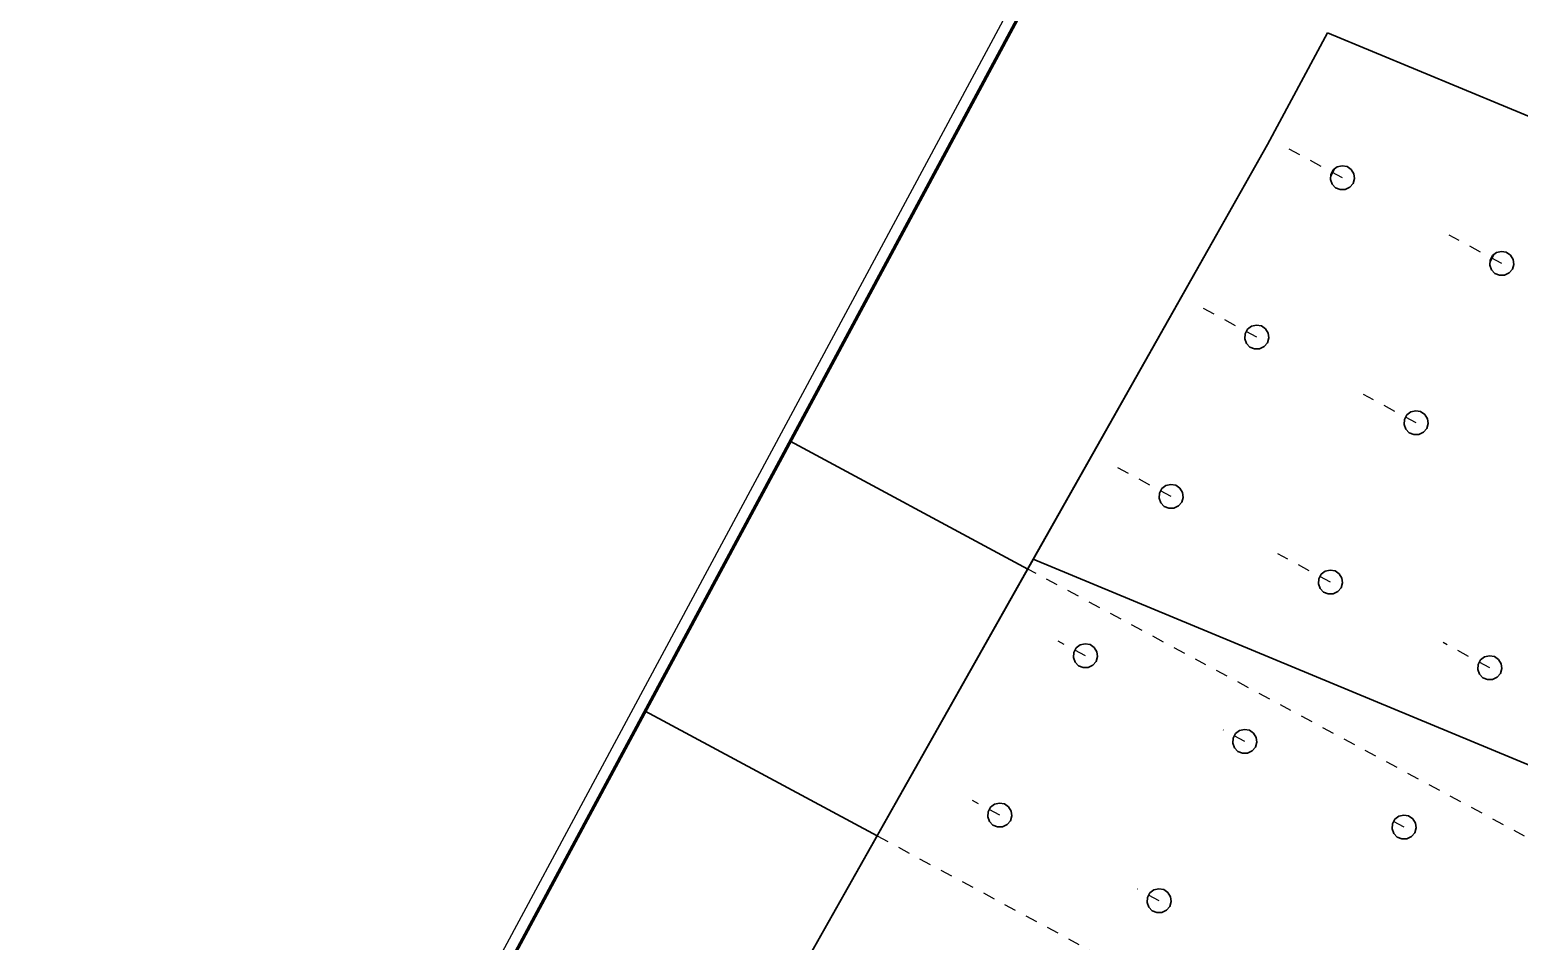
# Model space of a CAD drawing. Header units: metres. Extents: x 2711799 to 2711985, y 1236908 to 1237087.
# Drawn here: x 2711831.05 to 2711843.4, y 1236924.13 to 1236931.69 of the extents above; entities that cross this region are included whole.
import ezdxf

# ---------------------------------------------------------------- set-up
doc = ezdxf.new("R2010")
doc.units = ezdxf.units.M
doc.linetypes.add('AUSGEZOGEN', pattern=[0])
doc.linetypes.add('VERDECKT2_S2', pattern=[0.18, 0.1, -0.08])
for name, color, linetype, lineweight in [('XR$9$Beton Ansicht', 7, 'AUSGEZOGEN', 35), ('XR$9$Beton verdeckt vorne', 7, 'VERDECKT2_S2', 25), ('XR$9$STANDARD_1', 7, 'AUSGEZOGEN', 13)]:
    doc.layers.add(name, color=color, linetype=linetype, lineweight=lineweight)

msp = doc.modelspace()

# ---------------------------------------------------------------- linework, layer by layer
at = {"layer": 'XR$9$Beton Ansicht', "transparency": 33554687}
for p, q in [((2711841.9816, 1236936.8871, 640.05), (2711828.8266, 1236912.4193, 640.05)), ((2711837.3512, 1236928.2748, 640.05), (2711841.9816, 1236936.8871, 640.05)), ((2711841.3089, 1236930.7367, 640.05), (2711841.8061, 1236931.6615, 640.05)), ((2711841.3089, 1236930.7367, 640.05), (2711841.8061, 1236931.6615, 640.05)), ((2711841.8061, 1236931.6615, 640.05), (2711841.3089, 1236930.7367, 640.05)), ((2711841.8061, 1236931.6615, 640.05), (2711847.3165, 1236929.3729, 640.05)), ((2711841.8061, 1236931.6615, 640.05), (2711847.3165, 1236929.3729, 640.05)), ((2711847.3165, 1236929.3729, 640.05), (2711841.8061, 1236931.6615, 640.05)), ((2711837.4344, 1236923.8731, 640.05), (2711841.3089, 1236930.7367, 640.05)), ((2711839.3667, 1236927.2962, 640.05), (2711841.3089, 1236930.7367, 640.05)), ((2711841.3089, 1236930.7367, 640.05), (2711839.3667, 1236927.2962, 640.05)), ((2711841.8312, 1236930.4465, 640.05), (2711841.8343, 1236930.488, 640.05)), ((2711841.8343, 1236930.488, 640.05), (2711841.854, 1236930.5246, 640.05)), ((2711841.854, 1236930.5246, 640.05), (2711841.8869, 1236930.5501, 640.05)), ((2711841.8869, 1236930.5501, 640.05), (2711841.9272, 1236930.5599, 640.05)), ((2711841.9272, 1236930.5599, 640.05), (2711841.9682, 1236930.5525, 640.05)), ((2711841.9682, 1236930.5525, 640.05), (2711842.0025, 1236930.5291, 640.05)), ((2711842.0025, 1236930.5291, 640.05), (2711842.0244, 1236930.4938, 640.05)), ((2711842.0244, 1236930.4938, 640.05), (2711842.03, 1236930.4526, 640.05)), ((2711841.8452, 1236930.4074, 640.05), (2711841.8312, 1236930.4465, 640.05)), ((2711841.874, 1236930.3773, 640.05), (2711841.8452, 1236930.4074, 640.05)), ((2711841.9125, 1236930.3616, 640.05), (2711841.874, 1236930.3773, 640.05)), ((2711841.954, 1236930.3628, 640.05), (2711841.9125, 1236930.3616, 640.05)), ((2711841.9915, 1236930.3809, 640.05), (2711841.954, 1236930.3628, 640.05)), ((2711842.0184, 1236930.4126, 640.05), (2711841.9915, 1236930.3809, 640.05)), ((2711842.03, 1236930.4526, 640.05), (2711842.0184, 1236930.4126, 640.05)), ((2711843.1523, 1236929.7362, 640.05), (2711843.1554, 1236929.7777, 640.05)), ((2711843.1554, 1236929.7777, 640.05), (2711843.1751, 1236929.8143, 640.05)), ((2711843.1751, 1236929.8143, 640.05), (2711843.208, 1236929.8398, 640.05)), ((2711843.208, 1236929.8398, 640.05), (2711843.2484, 1236929.8496, 640.05)), ((2711843.2484, 1236929.8496, 640.05), (2711843.2893, 1236929.8422, 640.05)), ((2711843.2893, 1236929.8422, 640.05), (2711843.3237, 1236929.8188, 640.05)), ((2711843.3237, 1236929.8188, 640.05), (2711843.3456, 1236929.7834, 640.05)), ((2711843.3456, 1236929.7834, 640.05), (2711843.3512, 1236929.7422, 640.05)), ((2711843.1664, 1236929.6971, 640.05), (2711843.1523, 1236929.7362, 640.05)), ((2711843.1951, 1236929.667, 640.05), (2711843.1664, 1236929.6971, 640.05)), ((2711843.2336, 1236929.6513, 640.05), (2711843.1951, 1236929.667, 640.05)), ((2711843.2752, 1236929.6525, 640.05), (2711843.2336, 1236929.6513, 640.05)), ((2711843.3126, 1236929.6706, 640.05), (2711843.2752, 1236929.6525, 640.05)), ((2711843.3395, 1236929.7023, 640.05), (2711843.3126, 1236929.6706, 640.05)), ((2711843.3512, 1236929.7422, 640.05), (2711843.3395, 1236929.7023, 640.05)), ((2711841.1209, 1236929.1254, 640.05), (2711841.124, 1236929.1668, 640.05)), ((2711841.124, 1236929.1668, 640.05), (2711841.1437, 1236929.2035, 640.05)), ((2711841.1437, 1236929.2035, 640.05), (2711841.1765, 1236929.2289, 640.05)), ((2711841.1765, 1236929.2289, 640.05), (2711841.2169, 1236929.2388, 640.05)), ((2711841.2169, 1236929.2388, 640.05), (2711841.2579, 1236929.2314, 640.05)), ((2711841.2579, 1236929.2314, 640.05), (2711841.2922, 1236929.208, 640.05)), ((2711841.2922, 1236929.208, 640.05), (2711841.3141, 1236929.1726, 640.05)), ((2711841.3197, 1236929.1314, 640.05), (2711841.308, 1236929.0915, 640.05)), ((2711841.3141, 1236929.1726, 640.05), (2711841.3197, 1236929.1314, 640.05)), ((2711841.1349, 1236929.0862, 640.05), (2711841.1209, 1236929.1254, 640.05)), ((2711841.1637, 1236929.0562, 640.05), (2711841.1349, 1236929.0862, 640.05)), ((2711841.2021, 1236929.0404, 640.05), (2711841.1637, 1236929.0562, 640.05)), ((2711841.2437, 1236929.0417, 640.05), (2711841.2021, 1236929.0404, 640.05)), ((2711841.2812, 1236929.0597, 640.05), (2711841.2437, 1236929.0417, 640.05)), ((2711841.308, 1236929.0915, 640.05), (2711841.2812, 1236929.0597, 640.05)), ((2711842.4648, 1236928.4932, 640.05), (2711842.4977, 1236928.5186, 640.05)), ((2711842.4977, 1236928.5186, 640.05), (2711842.5381, 1236928.5285, 640.05)), ((2711842.5381, 1236928.5285, 640.05), (2711842.579, 1236928.5211, 640.05)), ((2711842.579, 1236928.5211, 640.05), (2711842.6134, 1236928.4977, 640.05)), ((2711842.442, 1236928.4151, 640.05), (2711842.4451, 1236928.4565, 640.05)), ((2711842.4561, 1236928.3759, 640.05), (2711842.442, 1236928.4151, 640.05)), ((2711842.4451, 1236928.4565, 640.05), (2711842.4648, 1236928.4932, 640.05)), ((2711842.6134, 1236928.4977, 640.05), (2711842.6352, 1236928.4623, 640.05)), ((2711842.6408, 1236928.4211, 640.05), (2711842.6292, 1236928.3812, 640.05)), ((2711842.6352, 1236928.4623, 640.05), (2711842.6408, 1236928.4211, 640.05)), ((2711837.3512, 1236928.2748, 640.05), (2711836.1483, 1236926.0374, 640.05)), ((2711839.3212, 1236927.2156, 640.05), (2711837.3512, 1236928.2748, 640.05)), ((2711842.4848, 1236928.3459, 640.05), (2711842.4561, 1236928.3759, 640.05)), ((2711842.5233, 1236928.3301, 640.05), (2711842.4848, 1236928.3459, 640.05)), ((2711842.5649, 1236928.3314, 640.05), (2711842.5233, 1236928.3301, 640.05)), ((2711842.6023, 1236928.3494, 640.05), (2711842.5649, 1236928.3314, 640.05)), ((2711842.6292, 1236928.3812, 640.05), (2711842.6023, 1236928.3494, 640.05)), ((2711840.4333, 1236927.8823, 640.05), (2711840.4662, 1236927.9078, 640.05)), ((2711840.4662, 1236927.9078, 640.05), (2711840.5066, 1236927.9176, 640.05)), ((2711840.5066, 1236927.9176, 640.05), (2711840.5475, 1236927.9102, 640.05)), ((2711840.5475, 1236927.9102, 640.05), (2711840.5819, 1236927.8868, 640.05)), ((2711840.4106, 1236927.8042, 640.05), (2711840.4137, 1236927.8457, 640.05)), ((2711840.4246, 1236927.7651, 640.05), (2711840.4106, 1236927.8042, 640.05)), ((2711840.4137, 1236927.8457, 640.05), (2711840.4333, 1236927.8823, 640.05)), ((2711840.5977, 1236927.7703, 640.05), (2711840.5709, 1236927.7386, 640.05)), ((2711840.5819, 1236927.8868, 640.05), (2711840.6038, 1236927.8514, 640.05)), ((2711840.6094, 1236927.8102, 640.05), (2711840.5977, 1236927.7703, 640.05)), ((2711840.6038, 1236927.8514, 640.05), (2711840.6094, 1236927.8102, 640.05)), ((2711840.4534, 1236927.735, 640.05), (2711840.4246, 1236927.7651, 640.05)), ((2711840.4918, 1236927.7193, 640.05), (2711840.4534, 1236927.735, 640.05)), ((2711840.5334, 1236927.7205, 640.05), (2711840.4918, 1236927.7193, 640.05)), ((2711840.5709, 1236927.7386, 640.05), (2711840.5334, 1236927.7205, 640.05)), ((2711837.4344, 1236923.8731, 640.05), (2711839.3667, 1236927.2962, 640.05)), ((2711839.3667, 1236927.2962, 640.05), (2711837.4344, 1236923.8731, 640.05)), ((2711839.3667, 1236927.2962, 640.05), (2711844.7215, 1236925.0723, 640.05)), ((2711844.7215, 1236925.0723, 640.05), (2711839.3667, 1236927.2962, 640.05)), ((2711841.7348, 1236927.1354, 640.05), (2711841.7545, 1236927.172, 640.05)), ((2711841.7545, 1236927.172, 640.05), (2711841.7874, 1236927.1974, 640.05)), ((2711841.7874, 1236927.1974, 640.05), (2711841.8278, 1236927.2073, 640.05)), ((2711841.8278, 1236927.2073, 640.05), (2711841.8687, 1236927.1999, 640.05)), ((2711841.8687, 1236927.1999, 640.05), (2711841.9031, 1236927.1765, 640.05)), ((2711841.9031, 1236927.1765, 640.05), (2711841.9249, 1236927.1411, 640.05)), ((2711841.7317, 1236927.0939, 640.05), (2711841.7348, 1236927.1354, 640.05)), ((2711841.7458, 1236927.0548, 640.05), (2711841.7317, 1236927.0939, 640.05)), ((2711841.7745, 1236927.0247, 640.05), (2711841.7458, 1236927.0548, 640.05)), ((2711841.892, 1236927.0283, 640.05), (2711841.8546, 1236927.0102, 640.05)), ((2711841.9189, 1236927.06, 640.05), (2711841.892, 1236927.0283, 640.05)), ((2711841.9305, 1236927.0999, 640.05), (2711841.9189, 1236927.06, 640.05)), ((2711841.9249, 1236927.1411, 640.05), (2711841.9305, 1236927.0999, 640.05)), ((2711841.813, 1236927.009, 640.05), (2711841.7745, 1236927.0247, 640.05)), ((2711841.8546, 1236927.0102, 640.05), (2711841.813, 1236927.009, 640.05)), ((2711839.7033, 1236926.5245, 640.05), (2711839.723, 1236926.5611, 640.05)), ((2711839.723, 1236926.5611, 640.05), (2711839.7559, 1236926.5866, 640.05)), ((2711839.7559, 1236926.5866, 640.05), (2711839.7963, 1236926.5965, 640.05)), ((2711839.7963, 1236926.5965, 640.05), (2711839.8372, 1236926.5891, 640.05)), ((2711839.8372, 1236926.5891, 640.05), (2711839.8716, 1236926.5656, 640.05)), ((2711839.8716, 1236926.5656, 640.05), (2711839.8935, 1236926.5303, 640.05)), ((2711839.7003, 1236926.4831, 640.05), (2711839.7033, 1236926.5245, 640.05)), ((2711839.7143, 1236926.4439, 640.05), (2711839.7003, 1236926.4831, 640.05)), ((2711839.743, 1236926.4139, 640.05), (2711839.7143, 1236926.4439, 640.05)), ((2711839.7815, 1236926.3981, 640.05), (2711839.743, 1236926.4139, 640.05)), ((2711839.8605, 1236926.4174, 640.05), (2711839.8231, 1236926.3994, 640.05)), ((2711839.8874, 1236926.4492, 640.05), (2711839.8605, 1236926.4174, 640.05)), ((2711839.8991, 1236926.4891, 640.05), (2711839.8874, 1236926.4492, 640.05)), ((2711839.8935, 1236926.5303, 640.05), (2711839.8991, 1236926.4891, 640.05)), ((2711843.0529, 1236926.3836, 640.05), (2711843.056, 1236926.4251, 640.05)), ((2711843.056, 1236926.4251, 640.05), (2711843.0757, 1236926.4617, 640.05)), ((2711843.0757, 1236926.4617, 640.05), (2711843.1085, 1236926.4871, 640.05)), ((2711843.1085, 1236926.4871, 640.05), (2711843.1489, 1236926.497, 640.05)), ((2711843.1489, 1236926.497, 640.05), (2711843.1899, 1236926.4896, 640.05)), ((2711843.1899, 1236926.4896, 640.05), (2711843.2242, 1236926.4662, 640.05)), ((2711843.2242, 1236926.4662, 640.05), (2711843.2461, 1236926.4308, 640.05)), ((2711843.2461, 1236926.4308, 640.05), (2711843.2517, 1236926.3896, 640.05)), ((2711839.8231, 1236926.3994, 640.05), (2711839.7815, 1236926.3981, 640.05)), ((2711843.0669, 1236926.3445, 640.05), (2711843.0529, 1236926.3836, 640.05)), ((2711843.0957, 1236926.3144, 640.05), (2711843.0669, 1236926.3445, 640.05)), ((2711843.1342, 1236926.2987, 640.05), (2711843.0957, 1236926.3144, 640.05)), ((2711843.1757, 1236926.2999, 640.05), (2711843.1342, 1236926.2987, 640.05)), ((2711843.2132, 1236926.318, 640.05), (2711843.1757, 1236926.2999, 640.05)), ((2711843.24, 1236926.3497, 640.05), (2711843.2132, 1236926.318, 640.05)), ((2711843.2517, 1236926.3896, 640.05), (2711843.24, 1236926.3497, 640.05)), ((2711828.8266, 1236912.4193, 640.05), (2711836.1483, 1236926.0374, 640.05)), ((2711836.1483, 1236926.0374, 640.05), (2711838.0723, 1236925.0031, 640.05)), ((2711841.0214, 1236925.7727, 640.05), (2711841.0245, 1236925.8142, 640.05)), ((2711841.0245, 1236925.8142, 640.05), (2711841.0442, 1236925.8508, 640.05)), ((2711841.0442, 1236925.8508, 640.05), (2711841.0771, 1236925.8763, 640.05)), ((2711841.0771, 1236925.8763, 640.05), (2711841.1175, 1236925.8862, 640.05)), ((2711841.1175, 1236925.8862, 640.05), (2711841.1584, 1236925.8787, 640.05)), ((2711841.1584, 1236925.8787, 640.05), (2711841.1928, 1236925.8553, 640.05)), ((2711841.1928, 1236925.8553, 640.05), (2711841.2146, 1236925.82, 640.05)), ((2711841.2146, 1236925.82, 640.05), (2711841.2202, 1236925.7788, 640.05)), ((2711841.0355, 1236925.7336, 640.05), (2711841.0214, 1236925.7727, 640.05)), ((2711841.0642, 1236925.7036, 640.05), (2711841.0355, 1236925.7336, 640.05)), ((2711841.1027, 1236925.6878, 640.05), (2711841.0642, 1236925.7036, 640.05)), ((2711841.1442, 1236925.6891, 640.05), (2711841.1027, 1236925.6878, 640.05)), ((2711841.1817, 1236925.7071, 640.05), (2711841.1442, 1236925.6891, 640.05)), ((2711841.2086, 1236925.7388, 640.05), (2711841.1817, 1236925.7071, 640.05)), ((2711841.2202, 1236925.7788, 640.05), (2711841.2086, 1236925.7388, 640.05)), ((2711838.9899, 1236925.1619, 640.05), (2711838.993, 1236925.2034, 640.05)), ((2711838.993, 1236925.2034, 640.05), (2711839.0127, 1236925.24, 640.05)), ((2711839.0127, 1236925.24, 640.05), (2711839.0456, 1236925.2654, 640.05)), ((2711839.0456, 1236925.2654, 640.05), (2711839.086, 1236925.2753, 640.05)), ((2711839.086, 1236925.2753, 640.05), (2711839.1269, 1236925.2679, 640.05)), ((2711839.1269, 1236925.2679, 640.05), (2711839.1613, 1236925.2445, 640.05)), ((2711839.1613, 1236925.2445, 640.05), (2711839.1832, 1236925.2091, 640.05)), ((2711839.1832, 1236925.2091, 640.05), (2711839.1888, 1236925.1679, 640.05)), ((2711842.3982, 1236925.166, 640.05), (2711842.4386, 1236925.1758, 640.05)), ((2711842.4386, 1236925.1758, 640.05), (2711842.4795, 1236925.1684, 640.05)), ((2711839.004, 1236925.1228, 640.05), (2711838.9899, 1236925.1619, 640.05)), ((2711839.0327, 1236925.0927, 640.05), (2711839.004, 1236925.1228, 640.05)), ((2711839.0712, 1236925.077, 640.05), (2711839.0327, 1236925.0927, 640.05)), ((2711839.1128, 1236925.0782, 640.05), (2711839.0712, 1236925.077, 640.05)), ((2711839.1502, 1236925.0963, 640.05), (2711839.1128, 1236925.0782, 640.05)), ((2711839.1771, 1236925.128, 640.05), (2711839.1502, 1236925.0963, 640.05)), ((2711839.1888, 1236925.1679, 640.05), (2711839.1771, 1236925.128, 640.05)), ((2711842.3426, 1236925.0624, 640.05), (2711842.3457, 1236925.1039, 640.05)), ((2711842.3566, 1236925.0233, 640.05), (2711842.3426, 1236925.0624, 640.05)), ((2711842.3457, 1236925.1039, 640.05), (2711842.3654, 1236925.1405, 640.05)), ((2711842.3654, 1236925.1405, 640.05), (2711842.3982, 1236925.166, 640.05)), ((2711842.4795, 1236925.1684, 640.05), (2711842.5139, 1236925.145, 640.05)), ((2711842.5139, 1236925.145, 640.05), (2711842.5358, 1236925.1097, 640.05)), ((2711842.5414, 1236925.0685, 640.05), (2711842.5297, 1236925.0285, 640.05)), ((2711842.5358, 1236925.1097, 640.05), (2711842.5414, 1236925.0685, 640.05)), ((2711842.3854, 1236924.9932, 640.05), (2711842.3566, 1236925.0233, 640.05)), ((2711842.4238, 1236924.9775, 640.05), (2711842.3854, 1236924.9932, 640.05)), ((2711842.4654, 1236924.9788, 640.05), (2711842.4238, 1236924.9775, 640.05)), ((2711842.5029, 1236924.9968, 640.05), (2711842.4654, 1236924.9788, 640.05)), ((2711842.5297, 1236925.0285, 640.05), (2711842.5029, 1236924.9968, 640.05)), ((2711840.3668, 1236924.5551, 640.05), (2711840.4072, 1236924.565, 640.05)), ((2711840.4072, 1236924.565, 640.05), (2711840.4481, 1236924.5576, 640.05)), ((2711840.4481, 1236924.5576, 640.05), (2711840.4824, 1236924.5342, 640.05)), ((2711840.3111, 1236924.4516, 640.05), (2711840.3142, 1236924.4931, 640.05)), ((2711840.3251, 1236924.4124, 640.05), (2711840.3111, 1236924.4516, 640.05)), ((2711840.3142, 1236924.4931, 640.05), (2711840.3339, 1236924.5297, 640.05)), ((2711840.3339, 1236924.5297, 640.05), (2711840.3668, 1236924.5551, 640.05)), ((2711840.4824, 1236924.5342, 640.05), (2711840.5043, 1236924.4988, 640.05)), ((2711840.5099, 1236924.4576, 640.05), (2711840.4983, 1236924.4177, 640.05)), ((2711840.5043, 1236924.4988, 640.05), (2711840.5099, 1236924.4576, 640.05)), ((2711840.3539, 1236924.3824, 640.05), (2711840.3251, 1236924.4124, 640.05)), ((2711840.3924, 1236924.3666, 640.05), (2711840.3539, 1236924.3824, 640.05)), ((2711840.4339, 1236924.3679, 640.05), (2711840.3924, 1236924.3666, 640.05)), ((2711840.4714, 1236924.386, 640.05), (2711840.4339, 1236924.3679, 640.05)), ((2711840.4983, 1236924.4177, 640.05), (2711840.4714, 1236924.386, 640.05))]:
    msp.add_line(p, q, dxfattribs=at)
at = {"layer": 'XR$9$Beton Ansicht', "color": 7, "linetype": 'AUSGEZOGEN', "lineweight": 35, "transparency": 33554687}
for p, q in [((2711841.9816, 1236936.8871, 640.05), (2711828.8266, 1236912.4193, 640.05)), ((2711837.3512, 1236928.2748, 640.05), (2711841.9816, 1236936.8871, 640.05)), ((2711841.3089, 1236930.7367, 640.05), (2711841.8061, 1236931.6615, 640.05)), ((2711841.3089, 1236930.7367, 640.05), (2711841.8061, 1236931.6615, 640.05)), ((2711841.8061, 1236931.6615, 640.05), (2711841.3089, 1236930.7367, 640.05)), ((2711841.8061, 1236931.6615, 640.05), (2711847.3165, 1236929.3729, 640.05)), ((2711841.8061, 1236931.6615, 640.05), (2711847.3165, 1236929.3729, 640.05)), ((2711847.3165, 1236929.3729, 640.05), (2711841.8061, 1236931.6615, 640.05)), ((2711837.4344, 1236923.8731, 640.05), (2711841.3089, 1236930.7367, 640.05)), ((2711839.3667, 1236927.2962, 640.05), (2711841.3089, 1236930.7367, 640.05)), ((2711841.3089, 1236930.7367, 640.05), (2711839.3667, 1236927.2962, 640.05)), ((2711841.8312, 1236930.4465, 640.05), (2711841.8343, 1236930.488, 640.05)), ((2711841.8343, 1236930.488, 640.05), (2711841.854, 1236930.5246, 640.05)), ((2711841.854, 1236930.5246, 640.05), (2711841.8869, 1236930.5501, 640.05)), ((2711841.8869, 1236930.5501, 640.05), (2711841.9272, 1236930.5599, 640.05)), ((2711841.9272, 1236930.5599, 640.05), (2711841.9682, 1236930.5525, 640.05)), ((2711841.9682, 1236930.5525, 640.05), (2711842.0025, 1236930.5291, 640.05)), ((2711842.0025, 1236930.5291, 640.05), (2711842.0244, 1236930.4938, 640.05)), ((2711842.0244, 1236930.4938, 640.05), (2711842.03, 1236930.4526, 640.05)), ((2711841.8452, 1236930.4074, 640.05), (2711841.8312, 1236930.4465, 640.05)), ((2711841.874, 1236930.3773, 640.05), (2711841.8452, 1236930.4074, 640.05)), ((2711841.9125, 1236930.3616, 640.05), (2711841.874, 1236930.3773, 640.05)), ((2711841.954, 1236930.3628, 640.05), (2711841.9125, 1236930.3616, 640.05)), ((2711841.9915, 1236930.3809, 640.05), (2711841.954, 1236930.3628, 640.05)), ((2711842.0184, 1236930.4126, 640.05), (2711841.9915, 1236930.3809, 640.05)), ((2711842.03, 1236930.4526, 640.05), (2711842.0184, 1236930.4126, 640.05)), ((2711843.1523, 1236929.7362, 640.05), (2711843.1554, 1236929.7777, 640.05)), ((2711843.1554, 1236929.7777, 640.05), (2711843.1751, 1236929.8143, 640.05)), ((2711843.1751, 1236929.8143, 640.05), (2711843.208, 1236929.8398, 640.05)), ((2711843.208, 1236929.8398, 640.05), (2711843.2484, 1236929.8496, 640.05)), ((2711843.2484, 1236929.8496, 640.05), (2711843.2893, 1236929.8422, 640.05)), ((2711843.2893, 1236929.8422, 640.05), (2711843.3237, 1236929.8188, 640.05)), ((2711843.3237, 1236929.8188, 640.05), (2711843.3456, 1236929.7834, 640.05)), ((2711843.3456, 1236929.7834, 640.05), (2711843.3512, 1236929.7422, 640.05)), ((2711843.1664, 1236929.6971, 640.05), (2711843.1523, 1236929.7362, 640.05)), ((2711843.1951, 1236929.667, 640.05), (2711843.1664, 1236929.6971, 640.05)), ((2711843.2336, 1236929.6513, 640.05), (2711843.1951, 1236929.667, 640.05)), ((2711843.2752, 1236929.6525, 640.05), (2711843.2336, 1236929.6513, 640.05)), ((2711843.3126, 1236929.6706, 640.05), (2711843.2752, 1236929.6525, 640.05)), ((2711843.3395, 1236929.7023, 640.05), (2711843.3126, 1236929.6706, 640.05)), ((2711843.3512, 1236929.7422, 640.05), (2711843.3395, 1236929.7023, 640.05)), ((2711841.1209, 1236929.1254, 640.05), (2711841.124, 1236929.1668, 640.05)), ((2711841.124, 1236929.1668, 640.05), (2711841.1437, 1236929.2035, 640.05)), ((2711841.1437, 1236929.2035, 640.05), (2711841.1765, 1236929.2289, 640.05)), ((2711841.1765, 1236929.2289, 640.05), (2711841.2169, 1236929.2388, 640.05)), ((2711841.2169, 1236929.2388, 640.05), (2711841.2579, 1236929.2314, 640.05)), ((2711841.2579, 1236929.2314, 640.05), (2711841.2922, 1236929.208, 640.05)), ((2711841.2922, 1236929.208, 640.05), (2711841.3141, 1236929.1726, 640.05)), ((2711841.3197, 1236929.1314, 640.05), (2711841.308, 1236929.0915, 640.05)), ((2711841.3141, 1236929.1726, 640.05), (2711841.3197, 1236929.1314, 640.05)), ((2711841.1349, 1236929.0862, 640.05), (2711841.1209, 1236929.1254, 640.05)), ((2711841.1637, 1236929.0562, 640.05), (2711841.1349, 1236929.0862, 640.05)), ((2711841.2021, 1236929.0404, 640.05), (2711841.1637, 1236929.0562, 640.05)), ((2711841.2437, 1236929.0417, 640.05), (2711841.2021, 1236929.0404, 640.05)), ((2711841.2812, 1236929.0597, 640.05), (2711841.2437, 1236929.0417, 640.05)), ((2711841.308, 1236929.0915, 640.05), (2711841.2812, 1236929.0597, 640.05)), ((2711842.4648, 1236928.4932, 640.05), (2711842.4977, 1236928.5186, 640.05)), ((2711842.4977, 1236928.5186, 640.05), (2711842.5381, 1236928.5285, 640.05)), ((2711842.5381, 1236928.5285, 640.05), (2711842.579, 1236928.5211, 640.05)), ((2711842.579, 1236928.5211, 640.05), (2711842.6134, 1236928.4977, 640.05)), ((2711842.442, 1236928.4151, 640.05), (2711842.4451, 1236928.4565, 640.05)), ((2711842.4561, 1236928.3759, 640.05), (2711842.442, 1236928.4151, 640.05)), ((2711842.4451, 1236928.4565, 640.05), (2711842.4648, 1236928.4932, 640.05)), ((2711842.6134, 1236928.4977, 640.05), (2711842.6352, 1236928.4623, 640.05)), ((2711842.6408, 1236928.4211, 640.05), (2711842.6292, 1236928.3812, 640.05)), ((2711842.6352, 1236928.4623, 640.05), (2711842.6408, 1236928.4211, 640.05)), ((2711837.3512, 1236928.2748, 640.05), (2711836.1483, 1236926.0374, 640.05)), ((2711839.3212, 1236927.2156, 640.05), (2711837.3512, 1236928.2748, 640.05)), ((2711842.4848, 1236928.3459, 640.05), (2711842.4561, 1236928.3759, 640.05)), ((2711842.5233, 1236928.3301, 640.05), (2711842.4848, 1236928.3459, 640.05)), ((2711842.5649, 1236928.3314, 640.05), (2711842.5233, 1236928.3301, 640.05)), ((2711842.6023, 1236928.3494, 640.05), (2711842.5649, 1236928.3314, 640.05)), ((2711842.6292, 1236928.3812, 640.05), (2711842.6023, 1236928.3494, 640.05)), ((2711840.4333, 1236927.8823, 640.05), (2711840.4662, 1236927.9078, 640.05)), ((2711840.4662, 1236927.9078, 640.05), (2711840.5066, 1236927.9176, 640.05)), ((2711840.5066, 1236927.9176, 640.05), (2711840.5475, 1236927.9102, 640.05)), ((2711840.5475, 1236927.9102, 640.05), (2711840.5819, 1236927.8868, 640.05)), ((2711840.4106, 1236927.8042, 640.05), (2711840.4137, 1236927.8457, 640.05)), ((2711840.4246, 1236927.7651, 640.05), (2711840.4106, 1236927.8042, 640.05)), ((2711840.4137, 1236927.8457, 640.05), (2711840.4333, 1236927.8823, 640.05)), ((2711840.5977, 1236927.7703, 640.05), (2711840.5709, 1236927.7386, 640.05)), ((2711840.5819, 1236927.8868, 640.05), (2711840.6038, 1236927.8514, 640.05)), ((2711840.6094, 1236927.8102, 640.05), (2711840.5977, 1236927.7703, 640.05)), ((2711840.6038, 1236927.8514, 640.05), (2711840.6094, 1236927.8102, 640.05)), ((2711840.4534, 1236927.735, 640.05), (2711840.4246, 1236927.7651, 640.05)), ((2711840.4918, 1236927.7193, 640.05), (2711840.4534, 1236927.735, 640.05)), ((2711840.5334, 1236927.7205, 640.05), (2711840.4918, 1236927.7193, 640.05)), ((2711840.5709, 1236927.7386, 640.05), (2711840.5334, 1236927.7205, 640.05)), ((2711837.4344, 1236923.8731, 640.05), (2711839.3667, 1236927.2962, 640.05)), ((2711839.3667, 1236927.2962, 640.05), (2711837.4344, 1236923.8731, 640.05)), ((2711839.3667, 1236927.2962, 640.05), (2711844.7215, 1236925.0723, 640.05)), ((2711844.7215, 1236925.0723, 640.05), (2711839.3667, 1236927.2962, 640.05)), ((2711841.7348, 1236927.1354, 640.05), (2711841.7545, 1236927.172, 640.05)), ((2711841.7545, 1236927.172, 640.05), (2711841.7874, 1236927.1974, 640.05)), ((2711841.7874, 1236927.1974, 640.05), (2711841.8278, 1236927.2073, 640.05)), ((2711841.8278, 1236927.2073, 640.05), (2711841.8687, 1236927.1999, 640.05)), ((2711841.8687, 1236927.1999, 640.05), (2711841.9031, 1236927.1765, 640.05)), ((2711841.9031, 1236927.1765, 640.05), (2711841.9249, 1236927.1411, 640.05)), ((2711841.7317, 1236927.0939, 640.05), (2711841.7348, 1236927.1354, 640.05)), ((2711841.7458, 1236927.0548, 640.05), (2711841.7317, 1236927.0939, 640.05)), ((2711841.7745, 1236927.0247, 640.05), (2711841.7458, 1236927.0548, 640.05)), ((2711841.892, 1236927.0283, 640.05), (2711841.8546, 1236927.0102, 640.05)), ((2711841.9189, 1236927.06, 640.05), (2711841.892, 1236927.0283, 640.05)), ((2711841.9305, 1236927.0999, 640.05), (2711841.9189, 1236927.06, 640.05)), ((2711841.9249, 1236927.1411, 640.05), (2711841.9305, 1236927.0999, 640.05)), ((2711841.813, 1236927.009, 640.05), (2711841.7745, 1236927.0247, 640.05)), ((2711841.8546, 1236927.0102, 640.05), (2711841.813, 1236927.009, 640.05)), ((2711839.7033, 1236926.5245, 640.05), (2711839.723, 1236926.5611, 640.05)), ((2711839.723, 1236926.5611, 640.05), (2711839.7559, 1236926.5866, 640.05)), ((2711839.7559, 1236926.5866, 640.05), (2711839.7963, 1236926.5965, 640.05)), ((2711839.7963, 1236926.5965, 640.05), (2711839.8372, 1236926.5891, 640.05)), ((2711839.8372, 1236926.5891, 640.05), (2711839.8716, 1236926.5656, 640.05)), ((2711839.8716, 1236926.5656, 640.05), (2711839.8935, 1236926.5303, 640.05)), ((2711839.7003, 1236926.4831, 640.05), (2711839.7033, 1236926.5245, 640.05)), ((2711839.7143, 1236926.4439, 640.05), (2711839.7003, 1236926.4831, 640.05)), ((2711839.743, 1236926.4139, 640.05), (2711839.7143, 1236926.4439, 640.05)), ((2711839.7815, 1236926.3981, 640.05), (2711839.743, 1236926.4139, 640.05)), ((2711839.8605, 1236926.4174, 640.05), (2711839.8231, 1236926.3994, 640.05)), ((2711839.8874, 1236926.4492, 640.05), (2711839.8605, 1236926.4174, 640.05)), ((2711839.8991, 1236926.4891, 640.05), (2711839.8874, 1236926.4492, 640.05)), ((2711839.8935, 1236926.5303, 640.05), (2711839.8991, 1236926.4891, 640.05)), ((2711843.0529, 1236926.3836, 640.05), (2711843.056, 1236926.4251, 640.05)), ((2711843.056, 1236926.4251, 640.05), (2711843.0757, 1236926.4617, 640.05)), ((2711843.0757, 1236926.4617, 640.05), (2711843.1085, 1236926.4871, 640.05)), ((2711843.1085, 1236926.4871, 640.05), (2711843.1489, 1236926.497, 640.05)), ((2711843.1489, 1236926.497, 640.05), (2711843.1899, 1236926.4896, 640.05)), ((2711843.1899, 1236926.4896, 640.05), (2711843.2242, 1236926.4662, 640.05)), ((2711843.2242, 1236926.4662, 640.05), (2711843.2461, 1236926.4308, 640.05)), ((2711843.2461, 1236926.4308, 640.05), (2711843.2517, 1236926.3896, 640.05)), ((2711839.8231, 1236926.3994, 640.05), (2711839.7815, 1236926.3981, 640.05)), ((2711843.0669, 1236926.3445, 640.05), (2711843.0529, 1236926.3836, 640.05)), ((2711843.0957, 1236926.3144, 640.05), (2711843.0669, 1236926.3445, 640.05)), ((2711843.1342, 1236926.2987, 640.05), (2711843.0957, 1236926.3144, 640.05)), ((2711843.1757, 1236926.2999, 640.05), (2711843.1342, 1236926.2987, 640.05)), ((2711843.2132, 1236926.318, 640.05), (2711843.1757, 1236926.2999, 640.05)), ((2711843.24, 1236926.3497, 640.05), (2711843.2132, 1236926.318, 640.05)), ((2711843.2517, 1236926.3896, 640.05), (2711843.24, 1236926.3497, 640.05)), ((2711828.8266, 1236912.4193, 640.05), (2711836.1483, 1236926.0374, 640.05)), ((2711836.1483, 1236926.0374, 640.05), (2711838.0723, 1236925.0031, 640.05)), ((2711841.0214, 1236925.7727, 640.05), (2711841.0245, 1236925.8142, 640.05)), ((2711841.0245, 1236925.8142, 640.05), (2711841.0442, 1236925.8508, 640.05)), ((2711841.0442, 1236925.8508, 640.05), (2711841.0771, 1236925.8763, 640.05)), ((2711841.0771, 1236925.8763, 640.05), (2711841.1175, 1236925.8862, 640.05)), ((2711841.1175, 1236925.8862, 640.05), (2711841.1584, 1236925.8787, 640.05)), ((2711841.1584, 1236925.8787, 640.05), (2711841.1928, 1236925.8553, 640.05)), ((2711841.1928, 1236925.8553, 640.05), (2711841.2146, 1236925.82, 640.05)), ((2711841.2146, 1236925.82, 640.05), (2711841.2202, 1236925.7788, 640.05)), ((2711841.0355, 1236925.7336, 640.05), (2711841.0214, 1236925.7727, 640.05)), ((2711841.0642, 1236925.7036, 640.05), (2711841.0355, 1236925.7336, 640.05)), ((2711841.1027, 1236925.6878, 640.05), (2711841.0642, 1236925.7036, 640.05)), ((2711841.1442, 1236925.6891, 640.05), (2711841.1027, 1236925.6878, 640.05)), ((2711841.1817, 1236925.7071, 640.05), (2711841.1442, 1236925.6891, 640.05)), ((2711841.2086, 1236925.7388, 640.05), (2711841.1817, 1236925.7071, 640.05)), ((2711841.2202, 1236925.7788, 640.05), (2711841.2086, 1236925.7388, 640.05)), ((2711838.9899, 1236925.1619, 640.05), (2711838.993, 1236925.2034, 640.05)), ((2711838.993, 1236925.2034, 640.05), (2711839.0127, 1236925.24, 640.05)), ((2711839.0127, 1236925.24, 640.05), (2711839.0456, 1236925.2654, 640.05)), ((2711839.0456, 1236925.2654, 640.05), (2711839.086, 1236925.2753, 640.05)), ((2711839.086, 1236925.2753, 640.05), (2711839.1269, 1236925.2679, 640.05)), ((2711839.1269, 1236925.2679, 640.05), (2711839.1613, 1236925.2445, 640.05)), ((2711839.1613, 1236925.2445, 640.05), (2711839.1832, 1236925.2091, 640.05)), ((2711839.1832, 1236925.2091, 640.05), (2711839.1888, 1236925.1679, 640.05)), ((2711842.3982, 1236925.166, 640.05), (2711842.4386, 1236925.1758, 640.05)), ((2711842.4386, 1236925.1758, 640.05), (2711842.4795, 1236925.1684, 640.05)), ((2711839.004, 1236925.1228, 640.05), (2711838.9899, 1236925.1619, 640.05)), ((2711839.0327, 1236925.0927, 640.05), (2711839.004, 1236925.1228, 640.05)), ((2711839.0712, 1236925.077, 640.05), (2711839.0327, 1236925.0927, 640.05)), ((2711839.1128, 1236925.0782, 640.05), (2711839.0712, 1236925.077, 640.05)), ((2711839.1502, 1236925.0963, 640.05), (2711839.1128, 1236925.0782, 640.05)), ((2711839.1771, 1236925.128, 640.05), (2711839.1502, 1236925.0963, 640.05)), ((2711839.1888, 1236925.1679, 640.05), (2711839.1771, 1236925.128, 640.05)), ((2711842.3426, 1236925.0624, 640.05), (2711842.3457, 1236925.1039, 640.05)), ((2711842.3566, 1236925.0233, 640.05), (2711842.3426, 1236925.0624, 640.05)), ((2711842.3457, 1236925.1039, 640.05), (2711842.3654, 1236925.1405, 640.05)), ((2711842.3654, 1236925.1405, 640.05), (2711842.3982, 1236925.166, 640.05)), ((2711842.4795, 1236925.1684, 640.05), (2711842.5139, 1236925.145, 640.05)), ((2711842.5139, 1236925.145, 640.05), (2711842.5358, 1236925.1097, 640.05)), ((2711842.5414, 1236925.0685, 640.05), (2711842.5297, 1236925.0285, 640.05)), ((2711842.5358, 1236925.1097, 640.05), (2711842.5414, 1236925.0685, 640.05)), ((2711842.3854, 1236924.9932, 640.05), (2711842.3566, 1236925.0233, 640.05)), ((2711842.4238, 1236924.9775, 640.05), (2711842.3854, 1236924.9932, 640.05)), ((2711842.4654, 1236924.9788, 640.05), (2711842.4238, 1236924.9775, 640.05)), ((2711842.5029, 1236924.9968, 640.05), (2711842.4654, 1236924.9788, 640.05)), ((2711842.5297, 1236925.0285, 640.05), (2711842.5029, 1236924.9968, 640.05)), ((2711840.3668, 1236924.5551, 640.05), (2711840.4072, 1236924.565, 640.05)), ((2711840.4072, 1236924.565, 640.05), (2711840.4481, 1236924.5576, 640.05)), ((2711840.4481, 1236924.5576, 640.05), (2711840.4824, 1236924.5342, 640.05)), ((2711840.3111, 1236924.4516, 640.05), (2711840.3142, 1236924.4931, 640.05)), ((2711840.3251, 1236924.4124, 640.05), (2711840.3111, 1236924.4516, 640.05)), ((2711840.3142, 1236924.4931, 640.05), (2711840.3339, 1236924.5297, 640.05)), ((2711840.3339, 1236924.5297, 640.05), (2711840.3668, 1236924.5551, 640.05)), ((2711840.4824, 1236924.5342, 640.05), (2711840.5043, 1236924.4988, 640.05)), ((2711840.5099, 1236924.4576, 640.05), (2711840.4983, 1236924.4177, 640.05)), ((2711840.5043, 1236924.4988, 640.05), (2711840.5099, 1236924.4576, 640.05)), ((2711840.3539, 1236924.3824, 640.05), (2711840.3251, 1236924.4124, 640.05)), ((2711840.3924, 1236924.3666, 640.05), (2711840.3539, 1236924.3824, 640.05)), ((2711840.4339, 1236924.3679, 640.05), (2711840.3924, 1236924.3666, 640.05)), ((2711840.4714, 1236924.386, 640.05), (2711840.4339, 1236924.3679, 640.05)), ((2711840.4983, 1236924.4177, 640.05), (2711840.4714, 1236924.386, 640.05))]:
    msp.add_line(p, q, dxfattribs=at)
at = {"layer": 'XR$9$Beton verdeckt vorne', "transparency": 33554687}
for p, q in [((2711841.9302, 1236930.46, 640.05), (2711841.4469, 1236930.7199, 640.05)), ((2711841.833, 1236930.4705, 640.05), (2711841.8678, 1236930.5354, 640.05)), ((2711843.2513, 1236929.7497, 640.05), (2711842.8162, 1236929.9837, 640.05)), ((2711843.1541, 1236929.7602, 640.05), (2711843.189, 1236929.825, 640.05)), ((2711841.2199, 1236929.1389, 640.05), (2711840.7366, 1236929.3987, 640.05)), ((2711842.541, 1236928.4286, 640.05), (2711842.1059, 1236928.6625, 640.05)), ((2711840.5096, 1236927.8177, 640.05), (2711840.0263, 1236928.0775, 640.05)), ((2711841.8307, 1236927.1074, 640.05), (2711841.3956, 1236927.3414, 640.05)), ((2711843.4412, 1236925.0006, 640.05), (2711839.3212, 1236927.2156, 640.05)), ((2711839.7993, 1236926.4966, 640.05), (2711839.5725, 1236926.6185, 640.05)), ((2711843.1519, 1236926.3971, 640.05), (2711842.7648, 1236926.6052, 640.05)), ((2711841.1204, 1236925.7862, 640.05), (2711840.9417, 1236925.8823, 640.05)), ((2711839.089, 1236925.1754, 640.05), (2711838.8622, 1236925.2973, 640.05)), ((2711842.4416, 1236925.0759, 640.05), (2711842.3109, 1236925.1462, 640.05)), ((2711838.0723, 1236925.0031, 640.05), (2711843.0091, 1236922.3488, 640.05)), ((2711840.4101, 1236924.4651, 640.05), (2711840.2314, 1236924.5612, 640.05))]:
    msp.add_line(p, q, dxfattribs=at)
at = {"layer": 'XR$9$Beton verdeckt vorne', "color": 7, "linetype": 'VERDECKT2_S2', "lineweight": 25, "transparency": 33554687}
for p, q in [((2711841.9302, 1236930.46, 640.05), (2711841.4469, 1236930.7199, 640.05)), ((2711841.833, 1236930.4705, 640.05), (2711841.8678, 1236930.5354, 640.05)), ((2711843.2513, 1236929.7497, 640.05), (2711842.8162, 1236929.9837, 640.05)), ((2711843.1541, 1236929.7602, 640.05), (2711843.189, 1236929.825, 640.05)), ((2711841.2199, 1236929.1389, 640.05), (2711840.7366, 1236929.3987, 640.05)), ((2711842.541, 1236928.4286, 640.05), (2711842.1059, 1236928.6625, 640.05)), ((2711840.5096, 1236927.8177, 640.05), (2711840.0263, 1236928.0775, 640.05)), ((2711841.8307, 1236927.1074, 640.05), (2711841.3956, 1236927.3414, 640.05)), ((2711843.4412, 1236925.0006, 640.05), (2711839.3212, 1236927.2156, 640.05)), ((2711839.7993, 1236926.4966, 640.05), (2711839.5725, 1236926.6185, 640.05)), ((2711843.1519, 1236926.3971, 640.05), (2711842.7648, 1236926.6052, 640.05)), ((2711841.1204, 1236925.7862, 640.05), (2711840.9417, 1236925.8823, 640.05)), ((2711839.089, 1236925.1754, 640.05), (2711838.8622, 1236925.2973, 640.05)), ((2711842.4416, 1236925.0759, 640.05), (2711842.3109, 1236925.1462, 640.05)), ((2711838.0723, 1236925.0031, 640.05), (2711843.0091, 1236922.3488, 640.05)), ((2711840.4101, 1236924.4651, 640.05), (2711840.2314, 1236924.5612, 640.05))]:
    msp.add_line(p, q, dxfattribs=at)
at = {"layer": 'XR$9$STANDARD_1', "color": 211, "linetype": 'AUSGEZOGEN', "lineweight": 100, "transparency": 33554687}
for p, q in [((2711828.8266, 1236912.4193, 640.05), (2711841.9816, 1236936.8871, 640.05)), ((2711841.9816, 1236936.8871, 640.05), (2711828.8266, 1236912.4193, 640.05))]:
    msp.add_line(p, q, dxfattribs=at)
at = {"layer": 'XR$9$STANDARD_1', "color": 211, "linetype": 'AUSGEZOGEN', "lineweight": 25, "transparency": 33554687}
for p, q in [((2711828.8266, 1236912.4193, 640.05), (2711841.9816, 1236936.8871, 640.05)), ((2711841.9816, 1236936.8871, 640.05), (2711828.8266, 1236912.4193, 640.05))]:
    msp.add_line(p, q, dxfattribs=at)
at = {"layer": 'XR$9$STANDARD_1', "color": 5, "linetype": 'AUSGEZOGEN', "lineweight": 25, "transparency": 33554687, "elevation": 0}
msp.add_lwpolyline([(2711841.9409, 1236937.0226), (2711828.6912, 1236912.3786), (2711836.9708, 1236907.9271), (2711850.2204, 1236932.5711), (2711841.9409, 1236937.0226)], dxfattribs=at)

doc.saveas('drawing.dxf')
